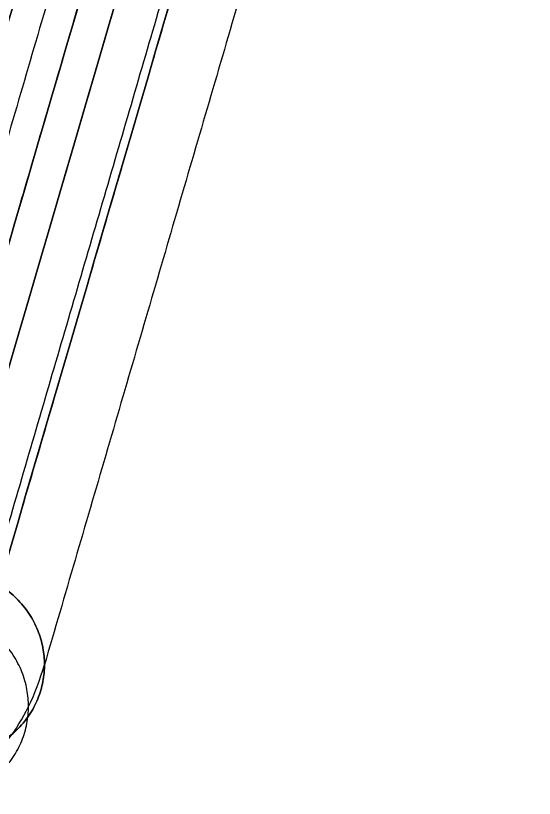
# Model space of a CAD drawing. Header units: millimetres. Extents: x -153 to 394, y -76 to 487.
# Drawn here: x 365.18 to 392.41, y 311.29 to 352.36 of the extents above; entities that cross this region are included whole.
import ezdxf

# ---------------------------------------------------------------- set-up
doc = ezdxf.new("R2010")
doc.units = ezdxf.units.MM
doc.layers.add('Livello 01', color=7, linetype='Continuous', true_color=0x000000)

msp = doc.modelspace()

# ---------------------------------------------------------------- linework, layer by layer
at = {"layer": 'Livello 01'}
for points, degree in [([(361.704, 323.25, 401.501), (370.292, 352.611, 268.538), (378.879, 381.972, 135.576), (387.467, 411.333, 2.613)], 3), ([(387.467, 411.333, 2.613), (374.586, 367.291, 202.057), (361.704, 323.25, 401.501)], 2), ([(387.467, 411.333, 2.613), (378.879, 381.972, 135.576), (370.292, 352.611, 268.538), (361.704, 323.25, 401.501)], 3), ([(380.784, 406.644, 2.613), (372.721, 379.105, 127.613), (364.659, 351.566, 252.614), (356.596, 324.026, 377.615)], 3), ([(356.596, 324.026, 377.615), (364.659, 351.566, 252.614), (372.721, 379.105, 127.613), (380.784, 406.644, 2.613)], 3), ([(382.387, 406.212, 2.613), (369.551, 362.324, 201.364), (356.714, 318.435, 400.116)], 2), ([(392.407, 406.212, 2.613), (379.551, 362.256, 201.672), (366.694, 318.299, 400.73)], 2), ([(387.328, 401.092, 2.613), (378.786, 371.889, 134.857), (370.245, 342.687, 267.101), (361.704, 313.485, 399.345)], 3), ([(361.704, 313.485, 399.345), (370.245, 342.687, 267.101), (378.786, 371.889, 134.857), (387.328, 401.092, 2.613)], 3), ([(387.328, 401.092, 2.613), (374.516, 357.288, 200.979), (361.704, 313.485, 399.345)], 2), ([(350.608, 318.248, 375.955), (362.648, 359.374, 189.284), (374.689, 400.501, 2.613)], 2), ([(362.584, 318.086, 376.692), (374.648, 359.293, 189.652), (386.713, 400.501, 2.613)], 2), ([(356.596, 312.307, 375.033), (364.603, 339.657, 250.893), (372.61, 367.007, 126.753), (380.617, 394.357, 2.613)], 3), ([(380.617, 394.357, 2.613), (372.61, 367.007, 126.753), (364.603, 339.657, 250.893), (356.596, 312.307, 375.033)], 3), ([(361.666, 329.625, 296.43), (371.142, 361.991, 149.522), (380.617, 394.357, 2.613)], 2)]:
    msp.add_open_spline(points, degree=degree, dxfattribs=at)
msp.add_open_spline([(346.338, 333.556, 545.648), (346.431, 332.268, 542.326), (346.715, 329.792, 535.844), (347.431, 326.317, 526.319), (348.389, 323.194, 517.193), (349.556, 320.428, 508.391), (350.896, 318.027, 499.833), (352.374, 315.998, 491.443), (353.956, 314.351, 483.143), (355.606, 313.094, 474.858), (357.287, 312.238, 466.512), (358.964, 311.794, 458.034), (360.597, 311.772, 449.352), (362.148, 312.182, 440.398), (363.578, 313.033, 431.102), (364.849, 314.331, 421.399), (365.922, 316.083, 411.22), (366.465, 317.514, 404.286), (366.694, 318.299, 400.73)], degree=3, knots=[0, 0, 0, 0, 10.833518, 21.11036, 30.905748, 40.29497, 49.353735, 58.158575, 66.787248, 75.319092, 83.835267, 92.418848, 101.154728, 110.129364, 119.430399, 129.14622, 139.36553, 150.176967, 150.176967, 150.176967, 150.176967], dxfattribs=at)
for points, knots in [([(361.704, 323.25, 401.501), (366.694, 323.182, 401.808), (366.694, 318.299, 400.73), (366.694, 313.417, 399.652), (361.704, 313.485, 399.345)], [-31.415927, -31.415927, -31.415927, -23.561945, -23.561945, -15.707963, -15.707963, -15.707963]), ([(361.704, 313.485, 399.345), (366.694, 313.417, 399.652), (366.694, 318.299, 400.73), (366.694, 323.182, 401.808), (361.704, 323.25, 401.501)], [15.707963, 15.707963, 15.707963, 23.561945, 23.561945, 31.415927, 31.415927, 31.415927]), ([(360.865, 311.287, 410.052), (365.845, 311.192, 410.493), (365.856, 316.104, 411.423), (365.868, 321.017, 412.353), (360.888, 321.113, 411.912)], [15.707963, 15.707963, 15.707963, 23.561945, 23.561945, 31.415927, 31.415927, 31.415927])]:
    msp.add_rational_spline(points, [1, 0.707106781187, 1, 0.707106781187, 1], degree=2, knots=knots, dxfattribs=at)

doc.saveas('drawing.dxf')
